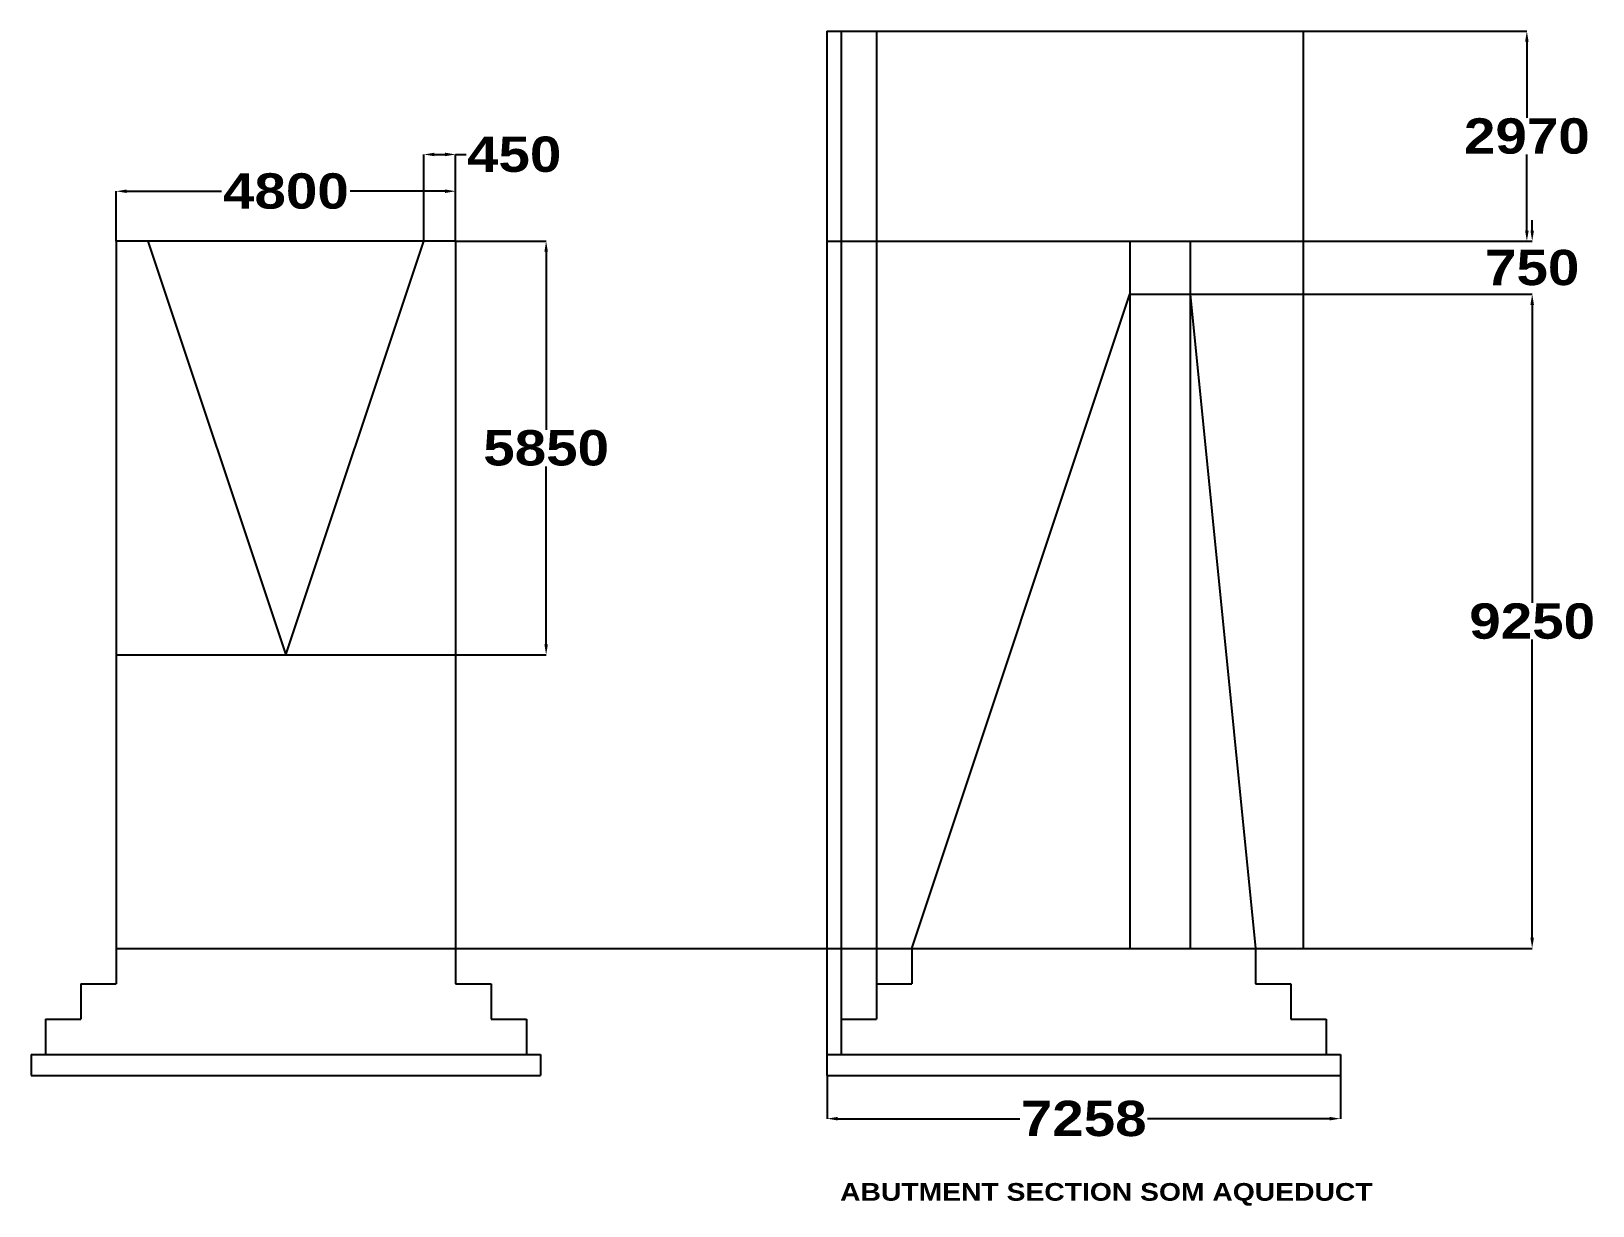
# Paper-space layout 'Layout2' of a CAD drawing. Header units: inches. Extents: x 14 to 22090, y 121 to 16732.
import ezdxf

# ---------------------------------------------------------------- set-up
doc = ezdxf.new("R2010")
doc.units = ezdxf.units.IN
doc.header["$MEASUREMENT"] = 0
doc.styles.get("Standard").update_dxf_attribs({"font": 'ARIBLK.TTF'})
doc.dimstyles.get("Standard").update_dxf_attribs({"dimtxt": 500, "dimasz": 150, "dimexe": 0.18, "dimexo": 0.0625, "dimgap": 0.09, "dimtad": 0, "dimtih": 1, "dimtoh": 1, "dimdec": 0, "dimzin": 0, "dimdsep": 46, "dimtxsty": 'Standard', "dimcen": 0.09, "dimadec": 0, "dimazin": 0, "dimtfac": 1, "dimtdec": 0, "dimtofl": 0, "dimtmove": 0, "dimatfit": 3, "dimfxl": 0, "dimtolj": 1, "dimtzin": 0, "dimarcsym": 0})

# ---------------------------------------------------------------- blocks, each defined once
blk = doc.blocks.new('*D19')
at = {"color": 0, "lineweight": -2}
for p, q in [((11264, 1962), (11264, 1352)), ((18522, 1962), (18522, 1352)), ((11414, 1353), (13991, 1353)), ((18372, 1353), (15795, 1353))]:
    blk.add_line(p, q, dxfattribs=at)
at = {"color": 0}
for points in [[(11414, 1378), (11414, 1328), (11264, 1353)], [(18372, 1378), (18372, 1328), (18522, 1353)]]:
    blk.add_solid(points, dxfattribs=at)
at = {"layer": 'Defpoints', "color": 0}
for p in [(11264, 1962), (18522, 1962), (18522, 1353)]:
    blk.add_point(p, dxfattribs=at)
at = {"color": 0, "insert": (14893, 1353), "char_height": 500, "attachment_point": 5}
blk.add_mtext('\\A1;7258', dxfattribs=at)
blk = doc.blocks.new('*D20')
at = {"color": 0, "lineweight": -2}
for p, q in [((5564, 13762), (5564, 14989)), ((5714, 14989), (5864, 14989)), ((6014, 13762), (6014, 14989)), ((6014, 14989), (6164, 14989))]:
    blk.add_line(p, q, dxfattribs=at)
at = {"color": 0}
for points in [[(5714, 15014), (5714, 14964), (5564, 14989)], [(5864, 15014), (5864, 14964), (6014, 14989)]]:
    blk.add_solid(points, dxfattribs=at)
at = {"layer": 'Defpoints', "color": 0}
for p in [(6014, 14989), (5564, 13762), (6014, 13762)]:
    blk.add_point(p, dxfattribs=at)
at = {"color": 0, "insert": (6841, 14989), "char_height": 500, "attachment_point": 5}
blk.add_mtext('\\A1;450', dxfattribs=at)
blk = doc.blocks.new('*D21')
at = {"color": 0, "lineweight": -2}
for p, q in [((1214, 13762), (1214, 14469)), ((1364, 14469), (2703, 14469)), ((5864, 14469), (4524, 14469)), ((6014, 13762), (6014, 14469))]:
    blk.add_line(p, q, dxfattribs=at)
at = {"color": 0}
for points in [[(1364, 14494), (1364, 14444), (1214, 14469)], [(5864, 14494), (5864, 14444), (6014, 14469)]]:
    blk.add_solid(points, dxfattribs=at)
at = {"layer": 'Defpoints', "color": 0}
for p in [(6014, 14469), (1214, 13762), (6014, 13762)]:
    blk.add_point(p, dxfattribs=at)
at = {"color": 0, "insert": (3614, 14469), "char_height": 500, "attachment_point": 5}
blk.add_mtext('\\A1;4800', dxfattribs=at)
blk = doc.blocks.new('*D22')
at = {"color": 0, "lineweight": -2}
for p, q in [((6014, 13762), (7293, 13762)), ((7293, 13612), (7293, 11095)), ((7293, 8062), (7293, 10578)), ((6014, 7912), (7293, 7912))]:
    blk.add_line(p, q, dxfattribs=at)
at = {"color": 0}
for points in [[(7268, 13612), (7318, 13612), (7293, 13762)], [(7268, 8062), (7318, 8062), (7293, 7912)]]:
    blk.add_solid(points, dxfattribs=at)
at = {"layer": 'Defpoints', "color": 0}
for p in [(6014, 13762), (6014, 7912), (7293, 7912)]:
    blk.add_point(p, dxfattribs=at)
at = {"color": 0, "insert": (7293, 10837), "char_height": 500, "attachment_point": 5}
blk.add_mtext('\\A1;5850', dxfattribs=at)
blk = doc.blocks.new('*D23')
at = {"color": 0, "lineweight": -2}
for p, q in [((17997, 13012), (21233, 13012)), ((21233, 12862), (21233, 8646)), ((21233, 3912), (21233, 8128)), ((17322, 3762), (21233, 3762))]:
    blk.add_line(p, q, dxfattribs=at)
at = {"color": 0}
for points in [[(21208, 12862), (21258, 12862), (21233, 13012)], [(21208, 3912), (21258, 3912), (21233, 3762)]]:
    blk.add_solid(points, dxfattribs=at)
at = {"layer": 'Defpoints', "color": 0}
for p in [(17997, 13012), (17322, 3762), (21233, 3762)]:
    blk.add_point(p, dxfattribs=at)
at = {"color": 0, "insert": (21233, 8387), "char_height": 500, "attachment_point": 5}
blk.add_mtext('\\A1;9250', dxfattribs=at)
blk = doc.blocks.new('*D24')
at = {"color": 0, "lineweight": -2}
for p, q in [((21233, 13912), (21233, 14062)), ((16397, 13762), (21233, 13762)), ((16397, 13012), (21233, 13012)), ((21233, 12862), (21233, 12712))]:
    blk.add_line(p, q, dxfattribs=at)
at = {"color": 0}
for points in [[(21208, 13912), (21258, 13912), (21233, 13762)], [(21208, 12862), (21258, 12862), (21233, 13012)]]:
    blk.add_solid(points, dxfattribs=at)
at = {"layer": 'Defpoints', "color": 0}
for p in [(16397, 13762), (16397, 13012), (21233, 13012)]:
    blk.add_point(p, dxfattribs=at)
at = {"color": 0, "insert": (21233, 13387), "char_height": 500, "attachment_point": 5}
blk.add_mtext('\\A1;750', dxfattribs=at)
blk = doc.blocks.new('*D25')
at = {"color": 0, "lineweight": -2}
for p, q in [((17997, 16732), (21158, 16732)), ((21158, 16582), (21158, 15506)), ((21158, 13912), (21158, 14988)), ((17997, 13762), (21158, 13762))]:
    blk.add_line(p, q, dxfattribs=at)
at = {"color": 0}
for points in [[(21133, 16582), (21183, 16582), (21158, 16732)], [(21133, 13912), (21183, 13912), (21158, 13762)]]:
    blk.add_solid(points, dxfattribs=at)
at = {"layer": 'Defpoints', "color": 0}
for p in [(17997, 16732), (17997, 13762), (21158, 13762)]:
    blk.add_point(p, dxfattribs=at)
at = {"color": 0, "insert": (21158, 15247), "char_height": 500, "attachment_point": 5}
blk.add_mtext('\\A1;2970', dxfattribs=at)

psp = doc.layouts.new('Layout2')

# ---------------------------------------------------------------- linework, layer by layer
for p, q in [((11263.5, 16731.9), (17996.7, 16731.9)), ((11263.5, 16731.9), (11263.5, 2261.9)), ((11463.5, 16731.9), (11463.5, 2761.9)), ((11963.5, 16731.9), (11963.5, 3261.9)), ((17996.7, 16731.9), (17996.7, 3761.9)), ((6013.7, 13761.9), (1213.7, 13761.9)), ((1213.7, 13761.9), (1213.7, 3761.9)), ((1663.7, 13761.9), (3613.7, 7911.6)), ((3613.7, 7911.6), (5563.7, 13761.9)), ((6013.7, 13761.9), (6013.7, 3761.9)), ((11263.5, 13761.9), (17996.7, 13761.9)), ((15546.7, 13761.9), (16396.7, 13761.9)), ((15546.7, 13761.9), (15546.7, 3761.9)), ((16396.7, 13761.9), (16396.7, 3761.9)), ((16396.7, 13761.9), (16396.7, 13749.6)), ((16396.7, 13761.9), (16396.7, 13749.6)), ((12463.5, 3761.9), (15546.7, 13011.9)), ((15546.7, 13011.9), (16396.7, 13011.9)), ((15546.7, 13011.9), (15610.4, 13011.9)), ((16396.7, 13011.9), (17321.7, 3761.9)), ((1213.7, 7911.6), (6013.7, 7911.6)), ((1213.7, 3761.9), (17996.7, 3761.9)), ((1213.7, 3761.9), (1213.7, 3261.9)), ((6013.6, 3761.9), (6013.6, 3261.9)), ((12463.5, 3761.9), (12463.5, 3261.9)), ((17321.7, 3761.9), (17321.7, 3261.9)), ((713.7, 3261.9), (713.7, 2761.9)), ((713.7, 3261.9), (1213.7, 3261.9)), ((6013.6, 3261.9), (6513.6, 3261.9)), ((6513.6, 3261.9), (6513.6, 2761.9)), ((11963.5, 3261.9), (12463.5, 3261.9)), ((11963.5, 3261.9), (11963.5, 2761.9)), ((17321.7, 3261.9), (17821.7, 3261.9)), ((17821.7, 3261.9), (17821.7, 2761.9)), ((213.7, 2761.9), (213.7, 2261.9)), ((213.7, 2761.9), (713.7, 2761.9)), ((6513.6, 2761.9), (7013.6, 2761.9)), ((7013.6, 2761.9), (7013.6, 2261.9)), ((11463.5, 2761.9), (11963.5, 2761.9)), ((11463.5, 2761.9), (11463.5, 2261.9)), ((17821.7, 2761.9), (18321.7, 2761.9)), ((18321.7, 2761.9), (18321.7, 2261.9)), ((13.7, 2261.9), (13.7, 1961.9)), ((13.7, 2261.9), (7213.6, 2261.9)), ((7213.6, 2261.9), (7213.7, 1961.8)), ((11263.5, 2261.9), (18521.7, 2261.9)), ((11263.5, 2261.9), (11263.5, 1961.9)), ((18521.7, 2261.9), (18521.7, 1961.9)), ((13.7, 1961.9), (7213.6, 1961.9)), ((11263.5, 1961.9), (18521.7, 1961.9))]:
    psp.add_line(p, q)

# ---------------------------------------------------------------- texts
at = {"insert": (11448.9, 442.7), "char_height": 250, "width": 10004.587, "attachment_point": 1}
psp.add_mtext('ABUTMENT SECTION SOM AQUEDUCT', dxfattribs=at)

# ---------------------------------------------------------------- dimensions: what is measured, and where the dimension line sits
for base, p1, p2, picture, middle in [((21157.7, 13761.9), (17996.7, 16731.9), (17996.7, 13761.9), '*D25', (21157.7, 15246.9)), ((21233.1, 13011.9), (16396.7, 13761.9), (16396.7, 13011.9), '*D24', (21233.1, 13386.9)), ((7292.7, 7911.6), (6013.7, 13761.9), (6013.7, 7911.6), '*D22', (7292.7, 10836.7)), ((21233.1, 3761.9), (17996.7, 13011.9), (17321.7, 3761.9), '*D23', (21233.1, 8386.9))]:
    dim = psp.add_linear_dim(base=base, p1=p1, p2=p2, angle=90, dimstyle='Standard')
    dim.commit()
    dim.dimension.update_dxf_attribs({"geometry": picture, "text_midpoint": middle})
for base, p1, p2, picture, middle in [((6013.7, 14989), (5563.7, 13761.9), (6013.7, 13761.9), '*D20', (6841.2, 14989)), ((6013.7, 14468.9), (1213.7, 13761.9), (6013.7, 13761.9), '*D21', (3613.7, 14468.9)), ((18521.7, 1352.5), (11263.5, 1961.9), (18521.7, 1961.9), '*D19', (14892.6, 1352.5))]:
    dim = psp.add_linear_dim(base=base, p1=p1, p2=p2, dimstyle='Standard')
    dim.commit()
    dim.dimension.update_dxf_attribs({"geometry": picture, "text_midpoint": middle})

doc.saveas('drawing.dxf')
